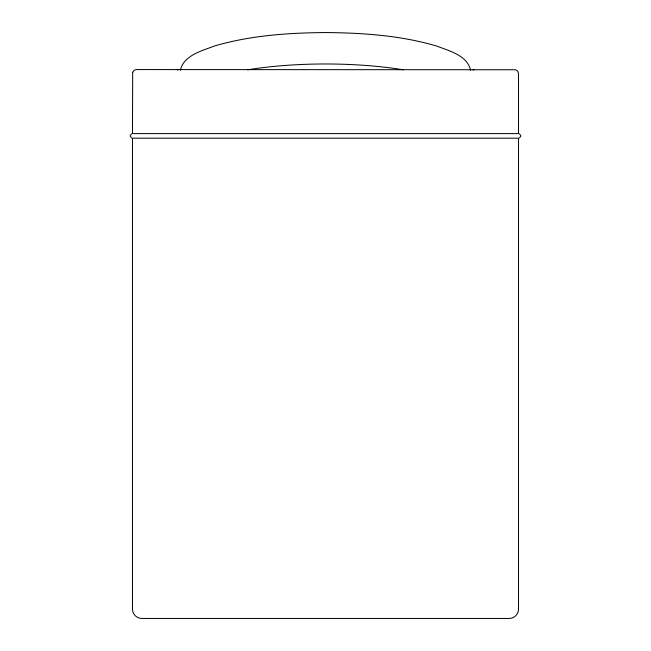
<?xml version="1.0" encoding="UTF-8"?>
<svg xmlns="http://www.w3.org/2000/svg" width="651" height="651" viewBox="0 0 651 651"><rect width="100%" height="100%" fill="white"/><g stroke="black" fill="none" stroke-linecap="round" stroke-linejoin="round"><path stroke-width="0.98" d="M180.368 70.341C183.606 55.245 202.054 50.843 214.431 46.009C250.399 35.439 288.19 32.867 325.5 32.55C362.81 32.867 400.601 35.439 436.569 46.009C448.946 50.843 467.394 55.245 470.632 70.341M473.057 70.064L474.253 69.567M131.559 133.78L130.07 135.896L131.559 138.004M519.441 138.004L520.93 135.896L519.441 133.78M176.746 69.567L177.943 70.064M247.681 69.803A145.206 37.416 0 0 1 403.319 69.803M518.522 609.303C518.505 614.218 514.233 618.442 509.326 618.45L141.674 618.45C136.767 618.442 132.495 614.218 132.478 609.303L132.478 138.183L518.522 138.183L518.522 609.303M132.69 72.261L132.478 133.61L518.522 133.61L518.522 73.473L517.74 71.162L515.747 69.755L136.482 69.567L134.147 70.3L132.69 72.261"/></g></svg>
